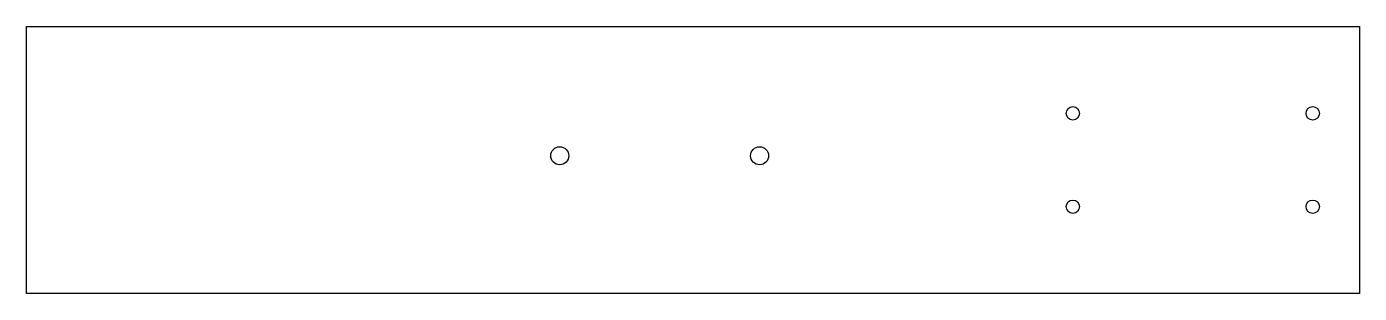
# Model space of a CAD drawing. Header units: millimetres. Extents: x -254 to 0, y 0 to 51.
import ezdxf

# ---------------------------------------------------------------- set-up
doc = ezdxf.new("R2010")
doc.units = ezdxf.units.MM
doc.layers.get('0').update_dxf_attribs({"linetype": 'CONTINUOUS'})

msp = doc.modelspace()

# ---------------------------------------------------------------- linework, layer by layer
msp.add_lwpolyline([(-254, 50.8), (0, 50.8), (0, 0), (-254, 0)], close=True)
for centre, radius in [((-54.61, 34.29), 1.27), ((-8.89, 34.29), 1.27), ((-152.39, 26.21), 1.72), ((-114.31, 26.21), 1.72), ((-8.89, 16.51), 1.27), ((-54.61, 16.51), 1.27)]:
    msp.add_circle(centre, radius)

doc.saveas('drawing.dxf')
